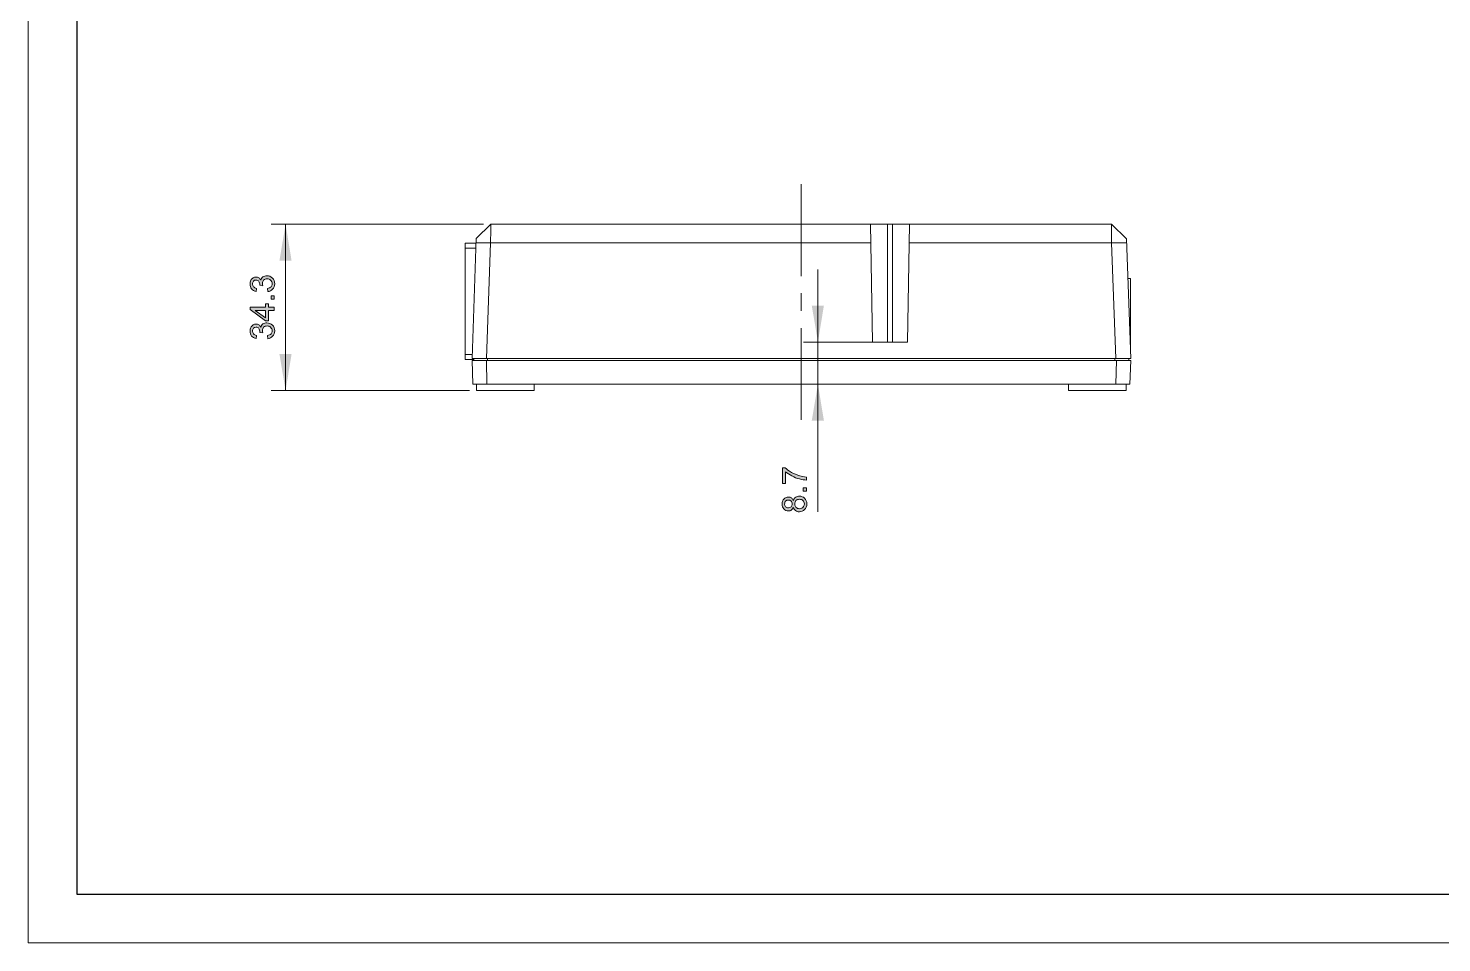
# Model space of a CAD drawing. Header units: millimetres. Extents: x 0 to 297, y 0 to 210.
# Drawn here: x 0.3 to 145.9, y 0.1 to 94.2 of the extents above; entities that cross this region are included whole.
import ezdxf

# ---------------------------------------------------------------- set-up
doc = ezdxf.new("R2010")
doc.units = ezdxf.units.MM

msp = doc.modelspace()

# ---------------------------------------------------------------- hatches: boundary and pattern name
h = msp.add_hatch(color=7)
h.dxf.hatch_style = 2
h.paths.add_polyline_path([(26.836088, 74.072149), (27.449886, 70.325649), (26.201088, 70.325649)])
h = msp.add_hatch(color=7)
edge = h.paths.add_edge_path(flags=0)
edge.add_spline(control_points=[(25.01579, 62.282351), (25.01579, 62.282351), (24.973386, 62.599851), (24.973386, 62.599851), (25.14279, 62.642149), (25.26979, 62.705649), (25.33329, 62.790351), (25.417886, 62.853851), (25.46029, 62.959649), (25.46029, 63.086649), (25.46029, 63.234851), (25.39679, 63.361851), (25.290886, 63.467649), (25.20629, 63.552351), (25.07929, 63.594649), (24.931088, 63.594649), (24.782886, 63.594649), (24.677088, 63.552351), (24.57129, 63.467649), (24.486588, 63.383053), (24.44429, 63.256053), (24.44429, 63.129053), (24.44429, 63.065553), (24.465386, 62.980851), (24.486588, 62.896149), (24.486588, 62.896149), (24.19029, 62.938553), (24.19029, 62.938553), (24.19029, 62.959649), (24.19029, 62.980851), (24.19029, 62.980851), (24.19029, 63.107851), (24.147886, 63.234851), (24.084386, 63.319553), (24.020886, 63.425351), (23.915088, 63.467649), (23.788088, 63.467649), (23.68229, 63.467649), (23.597588, 63.446553), (23.534088, 63.361851), (23.449386, 63.298351), (23.42829, 63.192553), (23.42829, 63.065553), (23.42829, 62.959649), (23.449386, 62.853851), (23.534088, 62.790351), (23.597588, 62.705649), (23.703386, 62.642149), (23.851588, 62.621053), (23.851588, 62.621053), (23.80929, 62.303553), (23.80929, 62.303553), (23.597588, 62.345851), (23.449386, 62.430553), (23.322386, 62.557553), (23.216588, 62.705649), (23.17429, 62.875053), (23.17429, 63.065553), (23.17429, 63.192553), (23.195386, 63.319553), (23.258886, 63.446553), (23.30129, 63.552351), (23.385886, 63.637053), (23.49179, 63.700553), (23.576386, 63.764053), (23.68229, 63.785149), (23.788088, 63.785149), (23.893886, 63.785149), (23.99979, 63.764053), (24.084386, 63.700553), (24.169088, 63.658149), (24.232588, 63.573553), (24.296088, 63.446553), (24.31729, 63.594649), (24.401886, 63.721649), (24.50779, 63.806351), (24.613588, 63.869851), (24.740588, 63.912149), (24.909886, 63.912149), (25.14279, 63.912149), (25.312088, 63.848649), (25.481386, 63.679351), (25.629588, 63.531149), (25.71429, 63.319553), (25.71429, 63.086649), (25.71429, 62.853851), (25.65079, 62.684553), (25.502588, 62.536351), (25.375588, 62.388149), (25.20629, 62.303553), (25.01579, 62.282351), (25.01579, 62.282351), (25.01579, 62.282351), (25.01579, 62.282351)], knot_values=[0, 0, 0, 0, 1, 1, 1, 2, 2, 2, 3, 3, 3, 4, 4, 4, 5, 5, 5, 6, 6, 6, 7, 7, 7, 8, 8, 8, 9, 9, 9, 10, 10, 10, 11, 11, 11, 12, 12, 12, 13, 13, 13, 14, 14, 14, 15, 15, 15, 16, 16, 16, 17, 17, 17, 18, 18, 18, 19, 19, 19, 20, 20, 20, 21, 21, 21, 22, 22, 22, 23, 23, 23, 24, 24, 24, 25, 25, 25, 26, 26, 26, 27, 27, 27, 28, 28, 28, 29, 29, 29, 30, 30, 30, 31, 31, 31, 31], degree=3, periodic=1)
edge = h.paths.add_edge_path(flags=0)
edge.add_spline(control_points=[(25.671886, 65.203351), (25.671886, 65.203351), (25.07929, 65.203351), (25.07929, 65.203351), (25.07929, 65.203351), (25.07929, 64.123851), (25.07929, 64.123851), (25.07929, 64.123851), (24.76179, 64.123851), (24.76179, 64.123851), (24.76179, 64.123851), (23.195386, 65.288053), (23.195386, 65.288053), (23.195386, 65.288053), (23.195386, 65.520851), (23.195386, 65.520851), (23.195386, 65.520851), (24.76179, 65.520851), (24.76179, 65.520851), (24.76179, 65.520851), (24.76179, 65.859553), (24.76179, 65.859553), (24.76179, 65.859553), (25.07929, 65.859553), (25.07929, 65.859553), (25.07929, 65.859553), (25.07929, 65.520851), (25.07929, 65.520851), (25.07929, 65.520851), (25.671886, 65.520851), (25.671886, 65.520851), (25.671886, 65.520851), (25.671886, 65.203351), (25.671886, 65.203351)], knot_values=[0, 0, 0, 0, 1, 1, 1, 2, 2, 2, 3, 3, 3, 4, 4, 4, 5, 5, 5, 6, 6, 6, 7, 7, 7, 8, 8, 8, 9, 9, 9, 10, 10, 10, 11, 11, 11, 11], degree=3, periodic=1)
edge = h.paths.add_edge_path(flags=0)
edge.add_spline(control_points=[(24.76179, 65.203351), (24.76179, 65.203351), (23.703386, 65.203351), (23.703386, 65.203351), (23.703386, 65.203351), (24.76179, 64.441351), (24.76179, 64.441351), (24.76179, 64.441351), (24.76179, 65.203351), (24.76179, 65.203351)], knot_values=[0, 0, 0, 0, 1, 1, 1, 2, 2, 2, 3, 3, 3, 3], degree=3, periodic=1)
edge = h.paths.add_edge_path(flags=0)
edge.add_spline(control_points=[(25.671886, 66.685053), (25.671886, 66.685053), (25.671886, 66.346351), (25.671886, 66.346351), (25.671886, 66.346351), (25.33329, 66.346351), (25.33329, 66.346351), (25.33329, 66.346351), (25.33329, 66.685053), (25.33329, 66.685053), (25.33329, 66.685053), (25.671886, 66.685053), (25.671886, 66.685053)], knot_values=[0, 0, 0, 0, 1, 1, 1, 2, 2, 2, 3, 3, 3, 4, 4, 4, 4], degree=3, periodic=1)
edge = h.paths.add_edge_path(flags=0)
edge.add_spline(control_points=[(25.671886, 66.346351), (25.671886, 66.346351), (25.671886, 66.685053), (25.671886, 66.685053), (25.671886, 66.685053), (25.671886, 66.346351), (25.671886, 66.346351)], knot_values=[0, 0, 0, 0, 1, 1, 1, 2, 2, 2, 2], degree=3, periodic=1)
edge = h.paths.add_edge_path(flags=0)
edge.add_spline(control_points=[(25.01579, 67.129553), (25.01579, 67.129553), (24.973386, 67.447053), (24.973386, 67.447053), (25.14279, 67.489351), (25.26979, 67.552851), (25.33329, 67.637553), (25.417886, 67.701053), (25.46029, 67.806851), (25.46029, 67.933851), (25.46029, 68.082053), (25.39679, 68.209053), (25.290886, 68.314851), (25.20629, 68.399553), (25.07929, 68.441851), (24.931088, 68.441851), (24.782886, 68.441851), (24.677088, 68.399553), (24.57129, 68.314851), (24.486588, 68.230149), (24.44429, 68.103149), (24.44429, 67.976149), (24.44429, 67.912649), (24.465386, 67.828053), (24.486588, 67.743351), (24.486588, 67.743351), (24.19029, 67.785649), (24.19029, 67.785649), (24.19029, 67.806851), (24.19029, 67.828053), (24.19029, 67.828053), (24.19029, 67.955053), (24.147886, 68.082053), (24.084386, 68.166649), (24.020886, 68.272553), (23.915088, 68.314851), (23.788088, 68.314851), (23.68229, 68.314851), (23.597588, 68.293649), (23.534088, 68.209053), (23.449386, 68.145553), (23.42829, 68.039649), (23.42829, 67.912649), (23.42829, 67.806851), (23.449386, 67.701053), (23.534088, 67.637553), (23.597588, 67.552851), (23.703386, 67.489351), (23.851588, 67.468149), (23.851588, 67.468149), (23.80929, 67.150649), (23.80929, 67.150649), (23.597588, 67.193053), (23.449386, 67.277649), (23.322386, 67.404649), (23.216588, 67.552851), (23.17429, 67.722149), (23.17429, 67.912649), (23.17429, 68.039649), (23.195386, 68.166649), (23.258886, 68.293649), (23.30129, 68.399553), (23.385886, 68.484149), (23.49179, 68.547649), (23.576386, 68.611149), (23.68229, 68.632351), (23.788088, 68.632351), (23.893886, 68.632351), (23.99979, 68.611149), (24.084386, 68.547649), (24.169088, 68.505351), (24.232588, 68.420649), (24.296088, 68.293649), (24.31729, 68.441851), (24.401886, 68.568851), (24.50779, 68.653553), (24.613588, 68.717053), (24.740588, 68.759351), (24.909886, 68.759351), (25.14279, 68.759351), (25.312088, 68.695851), (25.481386, 68.526553), (25.629588, 68.378351), (25.71429, 68.166649), (25.71429, 67.933851), (25.71429, 67.701053), (25.65079, 67.531649), (25.502588, 67.383553), (25.375588, 67.235351), (25.20629, 67.150649), (25.01579, 67.129553)], knot_values=[0, 0, 0, 0, 1, 1, 1, 2, 2, 2, 3, 3, 3, 4, 4, 4, 5, 5, 5, 6, 6, 6, 7, 7, 7, 8, 8, 8, 9, 9, 9, 10, 10, 10, 11, 11, 11, 12, 12, 12, 13, 13, 13, 14, 14, 14, 15, 15, 15, 16, 16, 16, 17, 17, 17, 18, 18, 18, 19, 19, 19, 20, 20, 20, 21, 21, 21, 22, 22, 22, 23, 23, 23, 24, 24, 24, 25, 25, 25, 26, 26, 26, 27, 27, 27, 28, 28, 28, 29, 29, 29, 30, 30, 30, 30], degree=3, periodic=1)
h = msp.add_hatch(color=7)
h.dxf.hatch_style = 2
h.paths.add_polyline_path([(81.65779, 61.943649), (82.271588, 65.690149), (81.02279, 65.690149)])
h = msp.add_hatch(color=7)
h.dxf.hatch_style = 2
h.paths.add_polyline_path([(26.836088, 56.948351), (27.449886, 60.694851), (26.201088, 60.694851)])
h = msp.add_hatch(color=7)
h.dxf.hatch_style = 2
h.paths.add_polyline_path([(81.65779, 57.604553), (82.271588, 53.858053), (81.02279, 53.858053)])
h = msp.add_hatch(color=7)
edge = h.paths.add_edge_path(flags=0)
edge.add_spline(control_points=[(79.11779, 44.925649), (79.075386, 44.798649), (79.011886, 44.714053), (78.92729, 44.650553), (78.842588, 44.587053), (78.73679, 44.544649), (78.60979, 44.544649), (78.41929, 44.544649), (78.271088, 44.608149), (78.144088, 44.756351), (78.03829, 44.883351), (77.97479, 45.052649), (77.97479, 45.264351), (77.97479, 45.476053), (78.03829, 45.666553), (78.16529, 45.793553), (78.29229, 45.920553), (78.440386, 45.984053), (78.60979, 45.984053), (78.73679, 45.984053), (78.842588, 45.962851), (78.92729, 45.899351), (79.011886, 45.835851), (79.075386, 45.751149), (79.11779, 45.624149), (79.18129, 45.772351), (79.24479, 45.878149), (79.37179, 45.962851), (79.477588, 46.047553), (79.604588, 46.068649), (79.75279, 46.068649), (79.964386, 46.068649), (80.154886, 46.005149), (80.281886, 45.857053), (80.430088, 45.708851), (80.51479, 45.518351), (80.51479, 45.264351), (80.51479, 45.031553), (80.430088, 44.841053), (80.281886, 44.692851), (80.154886, 44.544649), (79.964386, 44.460053), (79.75279, 44.460053), (79.583386, 44.460053), (79.456386, 44.502351), (79.350588, 44.587053), (79.24479, 44.671649), (79.160088, 44.777553), (79.11779, 44.925649), (79.11779, 44.925649), (79.11779, 44.925649), (79.11779, 44.925649)], knot_values=[0, 0, 0, 0, 1, 1, 1, 2, 2, 2, 3, 3, 3, 4, 4, 4, 5, 5, 5, 6, 6, 6, 7, 7, 7, 8, 8, 8, 9, 9, 9, 10, 10, 10, 11, 11, 11, 12, 12, 12, 13, 13, 13, 14, 14, 14, 15, 15, 15, 16, 16, 16, 17, 17, 17, 17], degree=3, periodic=1)
edge = h.paths.add_edge_path(flags=0)
edge.add_spline(control_points=[(78.60979, 44.862149), (78.715588, 44.862149), (78.821386, 44.904553), (78.884886, 44.968053), (78.969588, 45.052649), (79.011886, 45.158553), (79.011886, 45.285553), (79.011886, 45.391351), (78.969588, 45.497149), (78.884886, 45.560649), (78.821386, 45.645351), (78.715588, 45.666553), (78.60979, 45.666553), (78.503886, 45.666553), (78.41929, 45.645351), (78.334588, 45.560649), (78.249886, 45.497149), (78.22879, 45.391351), (78.22879, 45.264351), (78.22879, 45.158553), (78.249886, 45.052649), (78.334588, 44.989149), (78.398088, 44.904553), (78.503886, 44.862149), (78.60979, 44.862149), (78.60979, 44.862149), (78.60979, 44.862149), (78.60979, 44.862149)], knot_values=[0, 0, 0, 0, 1, 1, 1, 2, 2, 2, 3, 3, 3, 4, 4, 4, 5, 5, 5, 6, 6, 6, 7, 7, 7, 8, 8, 8, 9, 9, 9, 9], degree=3, periodic=1)
edge = h.paths.add_edge_path(flags=0)
edge.add_spline(control_points=[(79.75279, 44.777553), (79.837386, 44.777553), (79.922088, 44.798649), (80.00679, 44.841053), (80.07029, 44.883351), (80.13379, 44.925649), (80.176088, 45.010351), (80.239588, 45.095053), (80.26079, 45.179649), (80.26079, 45.285553), (80.26079, 45.412553), (80.19729, 45.539553), (80.112588, 45.624149), (80.027886, 45.708851), (79.900886, 45.751149), (79.75279, 45.751149), (79.604588, 45.751149), (79.49879, 45.708851), (79.392886, 45.624149), (79.30829, 45.539553), (79.265886, 45.412553), (79.265886, 45.264351), (79.265886, 45.116149), (79.30829, 45.010351), (79.392886, 44.925649), (79.49879, 44.819851), (79.604588, 44.777553), (79.75279, 44.777553), (79.75279, 44.777553), (79.75279, 44.777553), (79.75279, 44.777553)], knot_values=[0, 0, 0, 0, 1, 1, 1, 2, 2, 2, 3, 3, 3, 4, 4, 4, 5, 5, 5, 6, 6, 6, 7, 7, 7, 8, 8, 8, 9, 9, 9, 10, 10, 10, 10], degree=3, periodic=1)
edge = h.paths.add_edge_path(flags=0)
edge.add_spline(control_points=[(80.472386, 46.915351), (80.472386, 46.915351), (80.472386, 46.576649), (80.472386, 46.576649), (80.472386, 46.576649), (80.13379, 46.576649), (80.13379, 46.576649), (80.13379, 46.576649), (80.13379, 46.915351), (80.13379, 46.915351), (80.13379, 46.915351), (80.472386, 46.915351), (80.472386, 46.915351)], knot_values=[0, 0, 0, 0, 1, 1, 1, 2, 2, 2, 3, 3, 3, 4, 4, 4, 4], degree=3, periodic=1)
edge = h.paths.add_edge_path(flags=0)
edge.add_spline(control_points=[(80.472386, 46.576649), (80.472386, 46.576649), (80.472386, 46.915351), (80.472386, 46.915351), (80.472386, 46.915351), (80.472386, 46.576649), (80.472386, 46.576649)], knot_values=[0, 0, 0, 0, 1, 1, 1, 2, 2, 2, 2], degree=3, periodic=1)
edge = h.paths.add_edge_path(flags=0)
edge.add_spline(control_points=[(78.334588, 47.381053), (78.334588, 47.381053), (78.017088, 47.381053), (78.017088, 47.381053), (78.017088, 47.381053), (78.017088, 48.989649), (78.017088, 48.989649), (78.017088, 48.989649), (78.271088, 48.989649), (78.271088, 48.989649), (78.440386, 48.841553), (78.652088, 48.672149), (78.92729, 48.524053), (79.202386, 48.375851), (79.49879, 48.248851), (79.795088, 48.164149), (79.985588, 48.100649), (80.218386, 48.058351), (80.472386, 48.037149), (80.472386, 48.037149), (80.472386, 47.719649), (80.472386, 47.719649), (80.26079, 47.740851), (80.027886, 47.762053), (79.75279, 47.846649), (79.49879, 47.910149), (79.223588, 48.016053), (78.969588, 48.164149), (78.715588, 48.291149), (78.503886, 48.439351), (78.334588, 48.587553), (78.334588, 48.587553), (78.334588, 47.381053), (78.334588, 47.381053)], knot_values=[0, 0, 0, 0, 1, 1, 1, 2, 2, 2, 3, 3, 3, 4, 4, 4, 5, 5, 5, 6, 6, 6, 7, 7, 7, 8, 8, 8, 9, 9, 9, 10, 10, 10, 11, 11, 11, 11], degree=3, periodic=1)

# ---------------------------------------------------------------- linework, layer by layer
at = {"color": 7, "lineweight": 15}
for points in [[(296.689815, 209.644649), (0.335315, 209.644649), (0.335315, 0.094649)], [(0.335315, 0.094649), (296.689815, 0.094649)]]:
    msp.add_lwpolyline(points, dxfattribs=at)
at = {"color": 7, "lineweight": 30}
msp.add_lwpolyline([(5.33079, 204.649351), (5.33079, 5.090053), (291.71579, 5.090053)], dxfattribs=at)
at = {"color": 7, "lineweight": 18}
for points in [[(79.94329, 78.178553), (79.94329, 68.738149)], [(47.219588, 74.072149), (25.33329, 74.072149)], [(26.836088, 74.072149), (26.836088, 56.948351)], [(81.65779, 69.415553), (81.65779, 44.460053)], [(79.94329, 66.960149), (79.94329, 65.161053)], [(79.94329, 63.383053), (79.94329, 53.942649)], [(89.15079, 61.943649), (80.154886, 61.943649)], [(45.759088, 56.948351), (25.33329, 56.948351)], [(89.002588, 57.604553), (80.154886, 57.604553)]]:
    msp.add_lwpolyline(points, dxfattribs=at)
at = {"color": 7, "lineweight": 13}
for points in [[(47.960386, 74.072149), (46.457588, 72.611649)], [(47.960386, 74.072149), (47.960386, 72.971553), (47.93929, 72.632851), (47.93929, 72.590553)], [(47.960386, 74.072149), (111.88379, 74.072149)], [(87.076386, 74.072149), (87.288088, 61.943649)], [(88.83329, 74.072149), (88.83329, 61.943649)], [(89.34129, 74.072149), (89.34129, 61.943649)], [(91.098088, 74.072149), (90.886386, 61.943649)], [(111.88379, 74.072149), (113.450088, 72.569351)], [(111.88379, 74.072149), (111.904886, 72.146053)], [(45.33579, 72.124851), (45.33579, 60.144553)], [(46.436386, 72.124851), (45.33579, 72.124851)], [(46.436386, 71.616851), (45.33579, 71.616851)], [(46.457588, 72.611649), (46.03429, 60.250351)], [(46.436386, 72.146053), (87.097588, 72.146053)], [(47.93929, 72.146053), (47.537088, 60.250351)], [(91.05579, 72.146053), (113.450088, 72.146053)], [(111.904886, 72.146053), (112.32829, 60.250351)], [(113.450088, 72.569351), (113.873386, 60.250351)], [(113.577088, 68.484149), (113.831088, 68.484149)], [(113.831088, 68.484149), (113.831088, 61.478053)], [(87.288088, 61.943649), (90.886386, 61.943649)], [(46.03429, 60.652553), (45.33579, 60.652553)], [(46.22479, 60.144553), (45.33579, 60.144553)], [(46.03429, 60.250351), (113.873386, 60.250351)], [(46.03429, 60.038649), (46.118886, 57.604553)], [(46.03429, 60.038649), (113.873386, 60.038649)], [(46.22479, 60.250351), (46.22479, 60.038649)], [(47.515886, 60.038649), (47.55829, 57.604553)], [(47.62179, 60.250351), (47.62179, 60.038649)], [(112.222386, 60.250351), (112.222386, 60.038649)], [(112.39179, 60.038649), (112.349386, 57.604553)], [(113.682886, 60.250351), (113.682886, 60.038649)], [(113.873386, 60.038649), (113.78879, 57.604553)], [(113.78879, 57.604553), (46.118886, 57.604553)], [(46.499886, 57.604553), (46.499886, 56.948351)], [(52.426588, 56.948351), (46.499886, 56.948351)], [(52.426588, 57.604553), (52.426588, 56.948351)], [(107.459886, 57.604553), (107.459886, 56.948351)], [(113.40779, 56.948351), (107.459886, 56.948351)], [(113.40779, 57.604553), (113.40779, 56.948351)]]:
    msp.add_lwpolyline(points, dxfattribs=at)
at = {"color": 7, "lineweight": 5}
for points in [[(25.671886, 65.203351), (25.07929, 65.203351), (25.07929, 64.123851), (24.76179, 64.123851), (23.195386, 65.288053), (23.195386, 65.520851), (24.76179, 65.520851), (24.76179, 65.859553), (25.07929, 65.859553), (25.07929, 65.520851), (25.671886, 65.520851)], [(25.671886, 66.685053), (25.671886, 66.346351), (25.33329, 66.346351), (25.33329, 66.685053)], [(24.76179, 65.203351), (23.703386, 65.203351), (24.76179, 64.441351)], [(80.472386, 46.915351), (80.472386, 46.576649), (80.13379, 46.576649), (80.13379, 46.915351)]]:
    msp.add_lwpolyline(points, close=True, dxfattribs=at)
at = {"color": 7, "lineweight": 13}
msp.add_open_spline([(47.93929, 72.590553), (47.93929, 72.590553), (47.93929, 72.548149), (47.93929, 72.548149), (47.93929, 72.421149), (47.93929, 72.294149), (47.93929, 72.167149), (47.93929, 72.167149), (47.93929, 72.146053), (47.93929, 72.146053)], degree=3, knots=[0, 0, 0, 0, 1, 1, 1, 2, 2, 2, 3, 3, 3, 3], dxfattribs=at)
at = {"color": 7, "lineweight": 5}
for points, knots in [([(25.01579, 67.129553), (25.01579, 67.129553), (24.973386, 67.447053), (24.973386, 67.447053), (25.14279, 67.489351), (25.26979, 67.552851), (25.33329, 67.637553), (25.417886, 67.701053), (25.46029, 67.806851), (25.46029, 67.933851), (25.46029, 68.082053), (25.39679, 68.209053), (25.290886, 68.314851), (25.20629, 68.399553), (25.07929, 68.441851), (24.931088, 68.441851), (24.782886, 68.441851), (24.677088, 68.399553), (24.57129, 68.314851), (24.486588, 68.230149), (24.44429, 68.103149), (24.44429, 67.976149), (24.44429, 67.912649), (24.465386, 67.828053), (24.486588, 67.743351), (24.486588, 67.743351), (24.19029, 67.785649), (24.19029, 67.785649), (24.19029, 67.806851), (24.19029, 67.828053), (24.19029, 67.828053), (24.19029, 67.955053), (24.147886, 68.082053), (24.084386, 68.166649), (24.020886, 68.272553), (23.915088, 68.314851), (23.788088, 68.314851), (23.68229, 68.314851), (23.597588, 68.293649), (23.534088, 68.209053), (23.449386, 68.145553), (23.42829, 68.039649), (23.42829, 67.912649), (23.42829, 67.806851), (23.449386, 67.701053), (23.534088, 67.637553), (23.597588, 67.552851), (23.703386, 67.489351), (23.851588, 67.468149), (23.851588, 67.468149), (23.80929, 67.150649), (23.80929, 67.150649), (23.597588, 67.193053), (23.449386, 67.277649), (23.322386, 67.404649), (23.216588, 67.552851), (23.17429, 67.722149), (23.17429, 67.912649), (23.17429, 68.039649), (23.195386, 68.166649), (23.258886, 68.293649), (23.30129, 68.399553), (23.385886, 68.484149), (23.49179, 68.547649), (23.576386, 68.611149), (23.68229, 68.632351), (23.788088, 68.632351), (23.893886, 68.632351), (23.99979, 68.611149), (24.084386, 68.547649), (24.169088, 68.505351), (24.232588, 68.420649), (24.296088, 68.293649), (24.31729, 68.441851), (24.401886, 68.568851), (24.50779, 68.653553), (24.613588, 68.717053), (24.740588, 68.759351), (24.909886, 68.759351), (25.14279, 68.759351), (25.312088, 68.695851), (25.481386, 68.526553), (25.629588, 68.378351), (25.71429, 68.166649), (25.71429, 67.933851), (25.71429, 67.701053), (25.65079, 67.531649), (25.502588, 67.383553), (25.375588, 67.235351), (25.20629, 67.150649), (25.01579, 67.129553), (25.01579, 67.129553), (25.01579, 67.129553), (25.01579, 67.129553)], [0, 0, 0, 0, 1, 1, 1, 2, 2, 2, 3, 3, 3, 4, 4, 4, 5, 5, 5, 6, 6, 6, 7, 7, 7, 8, 8, 8, 9, 9, 9, 10, 10, 10, 11, 11, 11, 12, 12, 12, 13, 13, 13, 14, 14, 14, 15, 15, 15, 16, 16, 16, 17, 17, 17, 18, 18, 18, 19, 19, 19, 20, 20, 20, 21, 21, 21, 22, 22, 22, 23, 23, 23, 24, 24, 24, 25, 25, 25, 26, 26, 26, 27, 27, 27, 28, 28, 28, 29, 29, 29, 30, 30, 30, 31, 31, 31, 31]), ([(25.01579, 62.282351), (25.01579, 62.282351), (24.973386, 62.599851), (24.973386, 62.599851), (25.14279, 62.642149), (25.26979, 62.705649), (25.33329, 62.790351), (25.417886, 62.853851), (25.46029, 62.959649), (25.46029, 63.086649), (25.46029, 63.234851), (25.39679, 63.361851), (25.290886, 63.467649), (25.20629, 63.552351), (25.07929, 63.594649), (24.931088, 63.594649), (24.782886, 63.594649), (24.677088, 63.552351), (24.57129, 63.467649), (24.486588, 63.383053), (24.44429, 63.256053), (24.44429, 63.129053), (24.44429, 63.065553), (24.465386, 62.980851), (24.486588, 62.896149), (24.486588, 62.896149), (24.19029, 62.938553), (24.19029, 62.938553), (24.19029, 62.959649), (24.19029, 62.980851), (24.19029, 62.980851), (24.19029, 63.107851), (24.147886, 63.234851), (24.084386, 63.319553), (24.020886, 63.425351), (23.915088, 63.467649), (23.788088, 63.467649), (23.68229, 63.467649), (23.597588, 63.446553), (23.534088, 63.361851), (23.449386, 63.298351), (23.42829, 63.192553), (23.42829, 63.065553), (23.42829, 62.959649), (23.449386, 62.853851), (23.534088, 62.790351), (23.597588, 62.705649), (23.703386, 62.642149), (23.851588, 62.621053), (23.851588, 62.621053), (23.80929, 62.303553), (23.80929, 62.303553), (23.597588, 62.345851), (23.449386, 62.430553), (23.322386, 62.557553), (23.216588, 62.705649), (23.17429, 62.875053), (23.17429, 63.065553), (23.17429, 63.192553), (23.195386, 63.319553), (23.258886, 63.446553), (23.30129, 63.552351), (23.385886, 63.637053), (23.49179, 63.700553), (23.576386, 63.764053), (23.68229, 63.785149), (23.788088, 63.785149), (23.893886, 63.785149), (23.99979, 63.764053), (24.084386, 63.700553), (24.169088, 63.658149), (24.232588, 63.573553), (24.296088, 63.446553), (24.31729, 63.594649), (24.401886, 63.721649), (24.50779, 63.806351), (24.613588, 63.869851), (24.740588, 63.912149), (24.909886, 63.912149), (25.14279, 63.912149), (25.312088, 63.848649), (25.481386, 63.679351), (25.629588, 63.531149), (25.71429, 63.319553), (25.71429, 63.086649), (25.71429, 62.853851), (25.65079, 62.684553), (25.502588, 62.536351), (25.375588, 62.388149), (25.20629, 62.303553), (25.01579, 62.282351), (25.01579, 62.282351), (25.01579, 62.282351), (25.01579, 62.282351)], [0, 0, 0, 0, 1, 1, 1, 2, 2, 2, 3, 3, 3, 4, 4, 4, 5, 5, 5, 6, 6, 6, 7, 7, 7, 8, 8, 8, 9, 9, 9, 10, 10, 10, 11, 11, 11, 12, 12, 12, 13, 13, 13, 14, 14, 14, 15, 15, 15, 16, 16, 16, 17, 17, 17, 18, 18, 18, 19, 19, 19, 20, 20, 20, 21, 21, 21, 22, 22, 22, 23, 23, 23, 24, 24, 24, 25, 25, 25, 26, 26, 26, 27, 27, 27, 28, 28, 28, 29, 29, 29, 30, 30, 30, 31, 31, 31, 31]), ([(78.334588, 47.381053), (78.334588, 47.381053), (78.017088, 47.381053), (78.017088, 47.381053), (78.017088, 47.381053), (78.017088, 48.989649), (78.017088, 48.989649), (78.017088, 48.989649), (78.271088, 48.989649), (78.271088, 48.989649), (78.440386, 48.841553), (78.652088, 48.672149), (78.92729, 48.524053), (79.202386, 48.375851), (79.49879, 48.248851), (79.795088, 48.164149), (79.985588, 48.100649), (80.218386, 48.058351), (80.472386, 48.037149), (80.472386, 48.037149), (80.472386, 47.719649), (80.472386, 47.719649), (80.26079, 47.740851), (80.027886, 47.762053), (79.75279, 47.846649), (79.49879, 47.910149), (79.223588, 48.016053), (78.969588, 48.164149), (78.715588, 48.291149), (78.503886, 48.439351), (78.334588, 48.587553), (78.334588, 48.587553), (78.334588, 47.381053), (78.334588, 47.381053)], [0, 0, 0, 0, 1, 1, 1, 2, 2, 2, 3, 3, 3, 4, 4, 4, 5, 5, 5, 6, 6, 6, 7, 7, 7, 8, 8, 8, 9, 9, 9, 10, 10, 10, 11, 11, 11, 11]), ([(79.11779, 44.925649), (79.075386, 44.798649), (79.011886, 44.714053), (78.92729, 44.650553), (78.842588, 44.587053), (78.73679, 44.544649), (78.60979, 44.544649), (78.41929, 44.544649), (78.271088, 44.608149), (78.144088, 44.756351), (78.03829, 44.883351), (77.97479, 45.052649), (77.97479, 45.264351), (77.97479, 45.476053), (78.03829, 45.666553), (78.16529, 45.793553), (78.29229, 45.920553), (78.440386, 45.984053), (78.60979, 45.984053), (78.73679, 45.984053), (78.842588, 45.962851), (78.92729, 45.899351), (79.011886, 45.835851), (79.075386, 45.751149), (79.11779, 45.624149), (79.18129, 45.772351), (79.24479, 45.878149), (79.37179, 45.962851), (79.477588, 46.047553), (79.604588, 46.068649), (79.75279, 46.068649), (79.964386, 46.068649), (80.154886, 46.005149), (80.281886, 45.857053), (80.430088, 45.708851), (80.51479, 45.518351), (80.51479, 45.264351), (80.51479, 45.031553), (80.430088, 44.841053), (80.281886, 44.692851), (80.154886, 44.544649), (79.964386, 44.460053), (79.75279, 44.460053), (79.583386, 44.460053), (79.456386, 44.502351), (79.350588, 44.587053), (79.24479, 44.671649), (79.160088, 44.777553), (79.11779, 44.925649), (79.11779, 44.925649), (79.11779, 44.925649), (79.11779, 44.925649)], [0, 0, 0, 0, 1, 1, 1, 2, 2, 2, 3, 3, 3, 4, 4, 4, 5, 5, 5, 6, 6, 6, 7, 7, 7, 8, 8, 8, 9, 9, 9, 10, 10, 10, 11, 11, 11, 12, 12, 12, 13, 13, 13, 14, 14, 14, 15, 15, 15, 16, 16, 16, 17, 17, 17, 17]), ([(78.60979, 44.862149), (78.715588, 44.862149), (78.821386, 44.904553), (78.884886, 44.968053), (78.969588, 45.052649), (79.011886, 45.158553), (79.011886, 45.285553), (79.011886, 45.391351), (78.969588, 45.497149), (78.884886, 45.560649), (78.821386, 45.645351), (78.715588, 45.666553), (78.60979, 45.666553), (78.503886, 45.666553), (78.41929, 45.645351), (78.334588, 45.560649), (78.249886, 45.497149), (78.22879, 45.391351), (78.22879, 45.264351), (78.22879, 45.158553), (78.249886, 45.052649), (78.334588, 44.989149), (78.398088, 44.904553), (78.503886, 44.862149), (78.60979, 44.862149), (78.60979, 44.862149), (78.60979, 44.862149), (78.60979, 44.862149)], [0, 0, 0, 0, 1, 1, 1, 2, 2, 2, 3, 3, 3, 4, 4, 4, 5, 5, 5, 6, 6, 6, 7, 7, 7, 8, 8, 8, 9, 9, 9, 9]), ([(79.75279, 44.777553), (79.837386, 44.777553), (79.922088, 44.798649), (80.00679, 44.841053), (80.07029, 44.883351), (80.13379, 44.925649), (80.176088, 45.010351), (80.239588, 45.095053), (80.26079, 45.179649), (80.26079, 45.285553), (80.26079, 45.412553), (80.19729, 45.539553), (80.112588, 45.624149), (80.027886, 45.708851), (79.900886, 45.751149), (79.75279, 45.751149), (79.604588, 45.751149), (79.49879, 45.708851), (79.392886, 45.624149), (79.30829, 45.539553), (79.265886, 45.412553), (79.265886, 45.264351), (79.265886, 45.116149), (79.30829, 45.010351), (79.392886, 44.925649), (79.49879, 44.819851), (79.604588, 44.777553), (79.75279, 44.777553), (79.75279, 44.777553), (79.75279, 44.777553), (79.75279, 44.777553)], [0, 0, 0, 0, 1, 1, 1, 2, 2, 2, 3, 3, 3, 4, 4, 4, 5, 5, 5, 6, 6, 6, 7, 7, 7, 8, 8, 8, 9, 9, 9, 10, 10, 10, 10])]:
    msp.add_open_spline(points, degree=3, knots=knots, dxfattribs=at)

doc.saveas('drawing.dxf')
